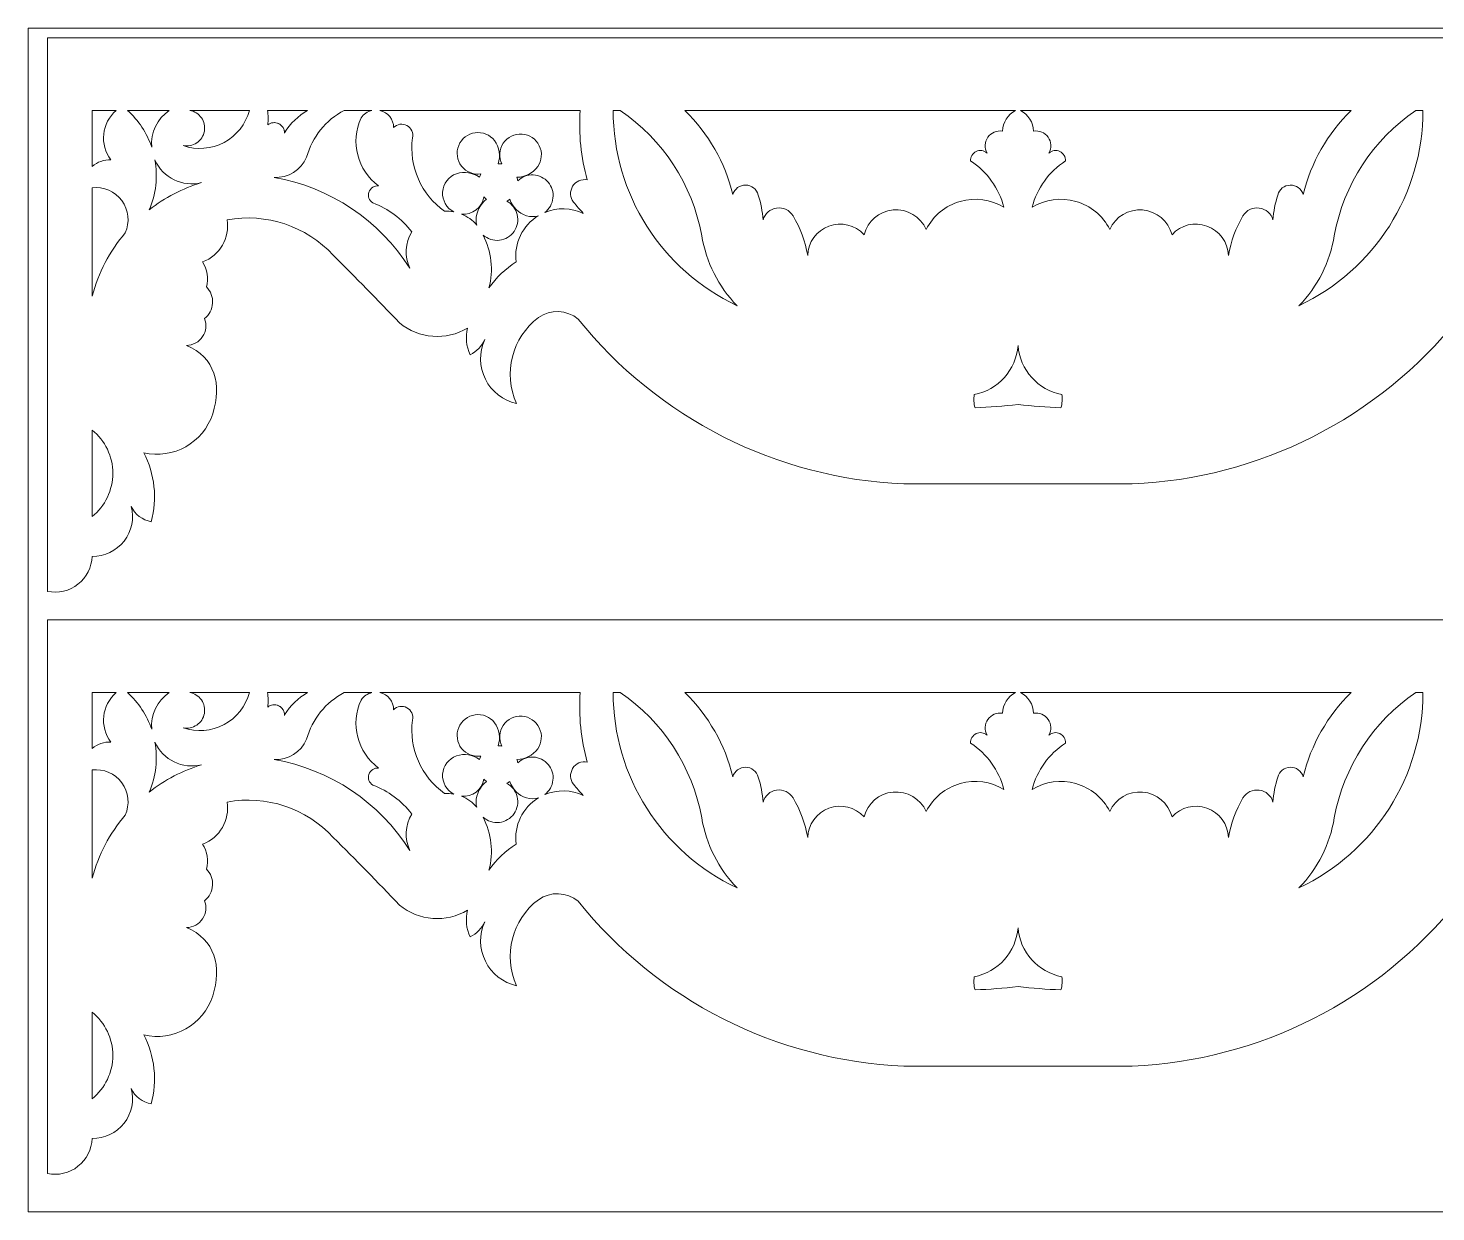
# Model space of a CAD drawing. Header units: millimetres. Extents: x 4866 to 5111, y 1247 to 1502.
# Drawn here: x 4866.3 to 5011.4, y 1246.5 to 1368.5 of the extents above; entities that cross this region are included whole.
import ezdxf

# ---------------------------------------------------------------- set-up
doc = ezdxf.new("R2010")
doc.units = ezdxf.units.MM
doc.header["$MEASUREMENT"] = 0
doc.layers.add('SITARA ALL', color=18, linetype='Continuous', true_color=0x000000)

msp = doc.modelspace()

# ---------------------------------------------------------------- linework, layer by layer
at = {"layer": 'SITARA ALL', "lineweight": 9}
for points, knots in [([(4866.32, 1368.52), (4866.32, 1368.52), (5110.32, 1368.52), (5110.32, 1368.52), (5110.32, 1368.52), (5110.32, 1246.52), (5110.32, 1246.52), (5110.32, 1246.52), (4866.32, 1246.52), (4866.32, 1246.52), (4866.32, 1246.52), (4866.32, 1368.52), (4866.32, 1368.52)], [0, 0, 0, 0, 0.25, 0.25, 0.25, 0.5, 0.5, 0.5, 0.75, 0.75, 0.75, 1, 1, 1, 1]), ([(5013.63, 1338.53), (5014.8, 1339.5), (5016.49, 1339.57), (5017.74, 1338.69), (5020.46, 1336.63), (5021.39, 1332.94), (5019.97, 1329.83), (5021.37, 1330.14), (5022.56, 1331.06), (5023.2, 1332.34), (5023.84, 1333.63), (5023.87, 1335.12), (5023.27, 1336.42), (5023.56, 1335.74), (5024.1, 1335.18), (5024.77, 1334.86), (5025.17, 1335.72), (5025.26, 1336.69), (5025.03, 1337.61), (5027.25, 1336.29), (5030.06, 1336.5), (5032.06, 1338.14), (5034.29, 1340.5), (5036.56, 1342.83), (5038.88, 1345.11), (5041.65, 1348.12), (5045.78, 1349.5), (5049.81, 1348.76), (5049.51, 1346.9), (5050.56, 1345.08), (5052.33, 1344.42), (5051.86, 1343.65), (5051.72, 1342.72), (5051.94, 1341.85), (5051.5, 1341.41), (5051.27, 1340.8), (5051.31, 1340.17), (5051.34, 1339.55), (5051.65, 1338.97), (5052.14, 1338.59), (5051.9, 1337.97), (5051.97, 1337.27), (5052.34, 1336.72), (5052.71, 1336.17), (5053.32, 1335.83), (5053.98, 1335.82), (5051.27, 1334.23), (5050.24, 1330.83), (5051.6, 1328), (5052.97, 1325.18), (5055.48, 1323.63), (5058.4, 1324.76), (5057.26, 1322.57), (5056.98, 1320.03), (5057.62, 1317.65), (5058.53, 1317.81), (5059.3, 1318.4), (5059.7, 1319.23), (5059.37, 1317.99), (5059.64, 1316.67), (5060.43, 1315.65), (5061.22, 1314.64), (5062.43, 1314.06), (5063.71, 1314.08), (5063.75, 1312.96), (5064.29, 1311.9), (5065.18, 1311.21), (5066.06, 1310.51), (5067.2, 1310.24), (5068.31, 1310.47), (5068.31, 1310.47), (5068.31, 1367.52), (5068.31, 1367.52), (5068.31, 1367.52), (4968.31, 1367.52), (4968.31, 1367.52), (4968.31, 1367.52), (4868.32, 1367.52), (4868.32, 1367.52), (4868.32, 1367.52), (4868.32, 1310.47), (4868.32, 1310.47), (4869.42, 1310.24), (4870.57, 1310.51), (4871.45, 1311.21), (4872.34, 1311.91), (4872.87, 1312.96), (4872.91, 1314.08), (4874.19, 1314.06), (4875.41, 1314.65), (4876.2, 1315.66), (4876.99, 1316.67), (4877.26, 1317.99), (4876.92, 1319.23), (4877.32, 1318.4), (4878.09, 1317.81), (4879, 1317.65), (4879.64, 1320.03), (4879.37, 1322.57), (4878.22, 1324.76), (4881.27, 1324.04), (4884.37, 1325.79), (4885.33, 1328.78), (4886.3, 1331.76), (4885.55, 1334.62), (4882.64, 1335.82), (4883.31, 1335.83), (4883.92, 1336.17), (4884.29, 1336.73), (4884.66, 1337.28), (4884.73, 1337.97), (4884.48, 1338.59), (4884.98, 1338.98), (4885.28, 1339.55), (4885.32, 1340.18), (4885.36, 1340.8), (4885.13, 1341.41), (4884.69, 1341.85), (4884.9, 1342.72), (4884.76, 1343.65), (4884.29, 1344.42), (4886.06, 1345.08), (4887.12, 1346.9), (4886.82, 1348.76), (4890.84, 1349.5), (4894.97, 1348.12), (4897.75, 1345.11), (4900.06, 1342.83), (4902.34, 1340.5), (4904.57, 1338.14), (4906.57, 1336.5), (4909.38, 1336.28), (4911.6, 1337.61), (4911.36, 1336.69), (4911.45, 1335.72), (4911.85, 1334.86), (4912.53, 1335.18), (4913.06, 1335.74), (4913.36, 1336.42), (4912.76, 1335.12), (4912.79, 1333.62), (4913.43, 1332.34), (4914.07, 1331.05), (4915.25, 1330.13), (4916.65, 1329.83), (4915.23, 1332.94), (4916.16, 1336.62), (4918.89, 1338.69), (4920.14, 1339.57), (4921.82, 1339.5), (4922.99, 1338.53), (4931.21, 1328.3), (4943.42, 1322.11), (4956.53, 1321.54), (4956.53, 1321.54), (4968.31, 1321.54), (4968.31, 1321.54), (4968.31, 1321.54), (4980.09, 1321.54), (4980.09, 1321.54), (4993.2, 1322.11), (5005.42, 1328.29), (5013.63, 1338.53)], [0, 0, 0, 0, 0.018519, 0.018519, 0.018519, 0.037037, 0.037037, 0.037037, 0.055556, 0.055556, 0.055556, 0.074074, 0.074074, 0.074074, 0.092593, 0.092593, 0.092593, 0.111111, 0.111111, 0.111111, 0.12963, 0.12963, 0.12963, 0.148148, 0.148148, 0.148148, 0.166667, 0.166667, 0.166667, 0.185185, 0.185185, 0.185185, 0.203704, 0.203704, 0.203704, 0.222222, 0.222222, 0.222222, 0.240741, 0.240741, 0.240741, 0.259259, 0.259259, 0.259259, 0.277778, 0.277778, 0.277778, 0.296296, 0.296296, 0.296296, 0.314815, 0.314815, 0.314815, 0.333333, 0.333333, 0.333333, 0.351852, 0.351852, 0.351852, 0.37037, 0.37037, 0.37037, 0.388889, 0.388889, 0.388889, 0.407407, 0.407407, 0.407407, 0.425926, 0.425926, 0.425926, 0.444444, 0.444444, 0.444444, 0.462963, 0.462963, 0.462963, 0.481481, 0.481481, 0.481481, 0.5, 0.5, 0.5, 0.518519, 0.518519, 0.518519, 0.537037, 0.537037, 0.537037, 0.555556, 0.555556, 0.555556, 0.574074, 0.574074, 0.574074, 0.592593, 0.592593, 0.592593, 0.611111, 0.611111, 0.611111, 0.62963, 0.62963, 0.62963, 0.648148, 0.648148, 0.648148, 0.666667, 0.666667, 0.666667, 0.685185, 0.685185, 0.685185, 0.703704, 0.703704, 0.703704, 0.722222, 0.722222, 0.722222, 0.740741, 0.740741, 0.740741, 0.759259, 0.759259, 0.759259, 0.777778, 0.777778, 0.777778, 0.796296, 0.796296, 0.796296, 0.814815, 0.814815, 0.814815, 0.833333, 0.833333, 0.833333, 0.851852, 0.851852, 0.851852, 0.87037, 0.87037, 0.87037, 0.888889, 0.888889, 0.888889, 0.907407, 0.907407, 0.907407, 0.925926, 0.925926, 0.925926, 0.944444, 0.944444, 0.944444, 0.962963, 0.962963, 0.962963, 0.981481, 0.981481, 0.981481, 1, 1, 1, 1]), ([(4874.84, 1354.94), (4874.14, 1354.97), (4873.45, 1354.73), (4872.91, 1354.27), (4872.91, 1354.27), (4872.91, 1360.04), (4872.91, 1360.04), (4872.91, 1360.04), (4875.39, 1360.04), (4875.39, 1360.04), (4873.89, 1358.75), (4873.65, 1356.52), (4874.84, 1354.94)], [0, 0, 0, 0, 0.25, 0.25, 0.25, 0.5, 0.5, 0.5, 0.75, 0.75, 0.75, 1, 1, 1, 1]), ([(4880.86, 1360.04), (4879.61, 1359.2), (4878.91, 1357.75), (4879.05, 1356.25), (4878.55, 1357.7), (4877.69, 1359.01), (4876.55, 1360.04), (4876.55, 1360.04), (4880.86, 1360.04), (4880.86, 1360.04)], [0, 0, 0, 0, 0.333333, 0.333333, 0.333333, 0.666667, 0.666667, 0.666667, 1, 1, 1, 1]), ([(4882.29, 1356.41), (4882.78, 1356.31), (4883.28, 1356.41), (4883.69, 1356.69), (4884.1, 1356.97), (4884.38, 1357.4), (4884.47, 1357.89), (4884.56, 1358.38), (4884.45, 1358.88), (4884.17, 1359.28), (4883.88, 1359.69), (4883.45, 1359.96), (4882.96, 1360.04), (4882.96, 1360.04), (4889.11, 1360.04), (4889.11, 1360.04), (4888.74, 1358.63), (4887.79, 1357.43), (4886.5, 1356.74), (4885.2, 1356.04), (4883.67, 1355.93), (4882.29, 1356.41)], [0, 0, 0, 0, 0.142857, 0.142857, 0.142857, 0.285714, 0.285714, 0.285714, 0.428571, 0.428571, 0.428571, 0.571429, 0.571429, 0.571429, 0.714286, 0.714286, 0.714286, 0.857143, 0.857143, 0.857143, 1, 1, 1, 1]), ([(4892.74, 1357.69), (4892.75, 1358.11), (4892.51, 1358.49), (4892.14, 1358.67), (4891.76, 1358.85), (4891.32, 1358.81), (4891, 1358.55), (4891.07, 1359.05), (4891.06, 1359.55), (4890.97, 1360.04)], [0, 0, 0, 0, 0.25, 0.25, 0.25, 0.5, 0.5, 0.5, 1, 1, 1, 1]), ([(4895.11, 1360.04), (4894.14, 1359.49), (4893.32, 1358.7), (4892.74, 1357.74), (4892.73, 1358.15), (4892.48, 1358.51), (4892.11, 1358.68), (4891.74, 1358.85), (4891.32, 1358.8), (4891, 1358.55), (4891.07, 1359.05), (4891.06, 1359.55), (4890.97, 1360.04), (4890.97, 1360.04), (4895.11, 1360.04), (4895.11, 1360.04)], [0, 0, 0, 0, 0.2, 0.2, 0.2, 0.4, 0.4, 0.4, 0.6, 0.6, 0.6, 0.8, 0.8, 0.8, 1, 1, 1, 1]), ([(4905.64, 1343.77), (4902.51, 1348.73), (4897.43, 1352.14), (4891.65, 1353.14), (4893.1, 1353.04), (4894.46, 1353.88), (4895, 1355.23), (4895.58, 1357.3), (4896.98, 1359.04), (4898.88, 1360.04), (4898.88, 1360.04), (4901.74, 1360.04), (4901.74, 1360.04), (4901.29, 1359.94), (4900.89, 1359.66), (4900.63, 1359.27), (4899.48, 1356.81), (4900.23, 1353.87), (4902.43, 1352.26), (4901.99, 1352.31), (4901.57, 1352.04), (4901.43, 1351.61), (4901.29, 1351.19), (4901.45, 1350.74), (4901.83, 1350.51), (4903.42, 1349.91), (4904.81, 1348.87), (4905.84, 1347.52), (4905.14, 1346.38), (4905.07, 1344.97), (4905.64, 1343.77)], [0, 0, 0, 0, 0.1, 0.1, 0.1, 0.2, 0.2, 0.2, 0.3, 0.3, 0.3, 0.4, 0.4, 0.4, 0.5, 0.5, 0.5, 0.6, 0.6, 0.6, 0.7, 0.7, 0.7, 0.8, 0.8, 0.8, 0.9, 0.9, 0.9, 1, 1, 1, 1]), ([(4923.52, 1349.43), (4922.27, 1350.03), (4920.83, 1350.06), (4919.55, 1349.53), (4920.02, 1349.88), (4920.33, 1350.42), (4920.39, 1351.01), (4920.46, 1351.6), (4920.28, 1352.19), (4919.89, 1352.64), (4919.51, 1353.09), (4918.95, 1353.36), (4918.36, 1353.39), (4917.77, 1353.42), (4917.19, 1353.2), (4916.77, 1352.79), (4916.75, 1352.91), (4916.72, 1353.03), (4916.68, 1353.15), (4917.53, 1353.15), (4918.33, 1353.56), (4918.82, 1354.25), (4919.26, 1354.88), (4919.32, 1355.7), (4918.98, 1356.4), (4918.65, 1357.09), (4917.97, 1357.55), (4917.21, 1357.6), (4916.44, 1357.66), (4915.7, 1357.3), (4915.27, 1356.66), (4914.84, 1356.02), (4914.78, 1355.21), (4915.12, 1354.52), (4915, 1354.54), (4914.87, 1354.55), (4914.75, 1354.55), (4915.01, 1355.36), (4914.87, 1356.24), (4914.37, 1356.93), (4913.9, 1357.54), (4913.14, 1357.85), (4912.37, 1357.74), (4911.61, 1357.64), (4910.97, 1357.14), (4910.68, 1356.43), (4910.39, 1355.71), (4910.5, 1354.9), (4910.97, 1354.29), (4911.45, 1353.69), (4912.2, 1353.38), (4912.97, 1353.49), (4912.91, 1353.38), (4912.86, 1353.27), (4912.82, 1353.15), (4912.13, 1353.64), (4911.25, 1353.78), (4910.44, 1353.52), (4909.64, 1353.23), (4909.08, 1352.48), (4909.02, 1351.63), (4908.97, 1350.77), (4909.42, 1349.97), (4910.18, 1349.58), (4909.87, 1349.64), (4909.55, 1349.66), (4909.23, 1349.64), (4906.81, 1351.35), (4905.53, 1354.26), (4905.92, 1357.2), (4906.04, 1357.7), (4905.8, 1358.23), (4905.35, 1358.48), (4904.89, 1358.72), (4904.33, 1358.65), (4903.97, 1358.27), (4903.97, 1359.12), (4903.39, 1359.85), (4902.56, 1360.04), (4902.56, 1360.04), (4923.2, 1360.04), (4923.2, 1360.04), (4923.02, 1357.63), (4923.27, 1355.2), (4923.93, 1352.88), (4923.34, 1353), (4922.74, 1352.74), (4922.42, 1352.22), (4922.11, 1351.71), (4922.14, 1351.06), (4922.51, 1350.59), (4922.83, 1350.19), (4923.17, 1349.81), (4923.52, 1349.43)], [0, 0, 0, 0, 0.032258, 0.032258, 0.032258, 0.064516, 0.064516, 0.064516, 0.096774, 0.096774, 0.096774, 0.129032, 0.129032, 0.129032, 0.16129, 0.16129, 0.16129, 0.193548, 0.193548, 0.193548, 0.225806, 0.225806, 0.225806, 0.258065, 0.258065, 0.258065, 0.290323, 0.290323, 0.290323, 0.322581, 0.322581, 0.322581, 0.354839, 0.354839, 0.354839, 0.387097, 0.387097, 0.387097, 0.419355, 0.419355, 0.419355, 0.451613, 0.451613, 0.451613, 0.483871, 0.483871, 0.483871, 0.516129, 0.516129, 0.516129, 0.548387, 0.548387, 0.548387, 0.580645, 0.580645, 0.580645, 0.612903, 0.612903, 0.612903, 0.645161, 0.645161, 0.645161, 0.677419, 0.677419, 0.677419, 0.709677, 0.709677, 0.709677, 0.741935, 0.741935, 0.741935, 0.774194, 0.774194, 0.774194, 0.806452, 0.806452, 0.806452, 0.83871, 0.83871, 0.83871, 0.870968, 0.870968, 0.870968, 0.903226, 0.903226, 0.903226, 0.935484, 0.935484, 0.935484, 0.967742, 0.967742, 0.967742, 1, 1, 1, 1]), ([(4939.36, 1339.91), (4931.57, 1343.58), (4926.59, 1351.43), (4926.59, 1360.04), (4926.59, 1360.04), (4927.32, 1360.04), (4927.32, 1360.04), (4931.74, 1357.04), (4934.76, 1352.39), (4935.72, 1347.13), (4936.17, 1344.41), (4937.44, 1341.89), (4939.36, 1339.91)], [0, 0, 0, 0, 0.25, 0.25, 0.25, 0.5, 0.5, 0.5, 0.75, 0.75, 0.75, 1, 1, 1, 1]), ([(4966.86, 1350.06), (4965.51, 1350.88), (4963.88, 1351.1), (4962.36, 1350.66), (4960.84, 1350.23), (4959.57, 1349.19), (4958.85, 1347.78), (4958.26, 1349.11), (4956.89, 1349.91), (4955.44, 1349.78), (4953.99, 1349.64), (4952.79, 1348.64), (4952.45, 1347.23), (4951.53, 1348.24), (4950.09, 1348.59), (4948.82, 1348.11), (4947.54, 1347.64), (4946.68, 1346.46), (4946.64, 1345.1), (4946.38, 1346.54), (4945.87, 1347.92), (4945.13, 1349.18), (4944.78, 1349.76), (4944.12, 1350.08), (4943.44, 1349.98), (4942.77, 1349.89), (4942.22, 1349.41), (4942.04, 1348.75), (4941.98, 1349.62), (4941.82, 1350.49), (4941.55, 1351.32), (4941.39, 1351.92), (4940.86, 1352.34), (4940.25, 1352.34), (4939.63, 1352.35), (4939.1, 1351.96), (4938.93, 1351.37), (4938.12, 1354.66), (4936.41, 1357.66), (4933.99, 1360.04), (4933.99, 1360.04), (4968.05, 1360.04), (4968.05, 1360.04), (4967.26, 1359.62), (4966.75, 1358.8), (4966.71, 1357.9), (4966.13, 1358), (4965.54, 1357.75), (4965.21, 1357.27), (4964.87, 1356.79), (4964.83, 1356.16), (4965.13, 1355.65), (4964.82, 1355.93), (4964.37, 1355.99), (4964, 1355.81), (4963.62, 1355.62), (4963.4, 1355.24), (4963.43, 1354.83), (4965.12, 1353.72), (4966.35, 1352.02), (4966.86, 1350.06)], [0, 0, 0, 0, 0.05, 0.05, 0.05, 0.1, 0.1, 0.1, 0.15, 0.15, 0.15, 0.2, 0.2, 0.2, 0.25, 0.25, 0.25, 0.3, 0.3, 0.3, 0.35, 0.35, 0.35, 0.4, 0.4, 0.4, 0.45, 0.45, 0.45, 0.5, 0.5, 0.5, 0.55, 0.55, 0.55, 0.6, 0.6, 0.6, 0.65, 0.65, 0.65, 0.7, 0.7, 0.7, 0.75, 0.75, 0.75, 0.8, 0.8, 0.8, 0.85, 0.85, 0.85, 0.9, 0.9, 0.9, 0.95, 0.95, 0.95, 1, 1, 1, 1]), ([(4984.18, 1347.23), (4983.81, 1348.64), (4982.6, 1349.66), (4981.15, 1349.78), (4979.7, 1349.9), (4978.35, 1349.11), (4977.77, 1347.78), (4977.05, 1349.19), (4975.78, 1350.23), (4974.26, 1350.66), (4972.74, 1351.1), (4971.11, 1350.88), (4969.76, 1350.06), (4970.28, 1352.02), (4971.5, 1353.72), (4973.2, 1354.83), (4973.23, 1355.24), (4973, 1355.63), (4972.62, 1355.81), (4972.25, 1355.99), (4971.81, 1355.93), (4971.5, 1355.65), (4971.79, 1356.16), (4971.75, 1356.8), (4971.41, 1357.28), (4971.07, 1357.76), (4970.49, 1358), (4969.91, 1357.9), (4969.88, 1358.8), (4969.37, 1359.62), (4968.57, 1360.04), (4968.57, 1360.04), (5002.63, 1360.04), (5002.63, 1360.04), (5000.21, 1357.66), (4998.5, 1354.66), (4997.69, 1351.37), (4997.52, 1351.96), (4996.97, 1352.36), (4996.36, 1352.34), (4995.74, 1352.32), (4995.22, 1351.92), (4995.08, 1351.32), (4994.81, 1350.49), (4994.64, 1349.62), (4994.58, 1348.75), (4994.4, 1349.41), (4993.85, 1349.89), (4993.17, 1349.98), (4992.5, 1350.07), (4991.84, 1349.76), (4991.49, 1349.18), (4990.75, 1347.92), (4990.24, 1346.54), (4989.99, 1345.1), (4989.94, 1346.46), (4989.06, 1347.66), (4987.78, 1348.12), (4986.5, 1348.59), (4985.09, 1348.24), (4984.18, 1347.23)], [0, 0, 0, 0, 0.05, 0.05, 0.05, 0.1, 0.1, 0.1, 0.15, 0.15, 0.15, 0.2, 0.2, 0.2, 0.25, 0.25, 0.25, 0.3, 0.3, 0.3, 0.35, 0.35, 0.35, 0.4, 0.4, 0.4, 0.45, 0.45, 0.45, 0.5, 0.5, 0.5, 0.55, 0.55, 0.55, 0.6, 0.6, 0.6, 0.65, 0.65, 0.65, 0.7, 0.7, 0.7, 0.75, 0.75, 0.75, 0.8, 0.8, 0.8, 0.85, 0.85, 0.85, 0.9, 0.9, 0.9, 0.95, 0.95, 0.95, 1, 1, 1, 1]), ([(4997.26, 1339.91), (4999.19, 1341.89), (5000.46, 1344.41), (5000.9, 1347.13), (5001.86, 1352.39), (5004.89, 1357.04), (5009.3, 1360.04), (5009.3, 1360.04), (5010.04, 1360.04), (5010.04, 1360.04), (5010.04, 1351.43), (5005.06, 1343.59), (4997.26, 1339.91)], [0, 0, 0, 0, 0.25, 0.25, 0.25, 0.5, 0.5, 0.5, 0.75, 0.75, 0.75, 1, 1, 1, 1]), ([(4884.18, 1352.6), (4882.23, 1352), (4880.4, 1351.05), (4878.79, 1349.79), (4879.49, 1351.41), (4879.69, 1353.2), (4879.38, 1354.94), (4880.2, 1353.09), (4882.22, 1352.1), (4884.18, 1352.6)], [0, 0, 0, 0, 0.333333, 0.333333, 0.333333, 0.666667, 0.666667, 0.666667, 1, 1, 1, 1]), ([(4876.32, 1347.41), (4874.71, 1345.52), (4873.55, 1343.3), (4872.91, 1340.91), (4872.91, 1340.91), (4872.91, 1352.07), (4872.91, 1352.07), (4874.09, 1352.21), (4875.26, 1351.7), (4875.97, 1350.74), (4876.67, 1349.78), (4876.8, 1348.5), (4876.32, 1347.41)], [0, 0, 0, 0, 0.25, 0.25, 0.25, 0.5, 0.5, 0.5, 0.75, 0.75, 0.75, 1, 1, 1, 1]), ([(4913.56, 1350.88), (4912.88, 1350.37), (4912.47, 1349.58), (4912.47, 1348.73), (4912.48, 1348.56), (4912.5, 1348.39), (4912.55, 1348.22), (4912.12, 1348.72), (4911.58, 1349.11), (4910.97, 1349.35), (4912.08, 1349.25), (4913.09, 1350.02), (4913.28, 1351.12), (4913.36, 1351.03), (4913.46, 1350.95), (4913.56, 1350.88)], [0, 0, 0, 0, 0.2, 0.2, 0.2, 0.4, 0.4, 0.4, 0.6, 0.6, 0.6, 0.8, 0.8, 0.8, 1, 1, 1, 1]), ([(4918.89, 1349.19), (4917.25, 1348.19), (4916.35, 1346.33), (4916.59, 1344.43), (4915.5, 1343.72), (4914.55, 1342.81), (4913.8, 1341.74), (4914.27, 1343.57), (4914.06, 1345.51), (4913.19, 1347.19), (4913.65, 1346.78), (4914.26, 1346.59), (4914.87, 1346.66), (4915.48, 1346.73), (4916.03, 1347.06), (4916.38, 1347.56), (4916.73, 1348.07), (4916.85, 1348.7), (4916.71, 1349.3), (4916.56, 1349.9), (4916.17, 1350.4), (4915.63, 1350.69), (4915.74, 1350.74), (4915.85, 1350.81), (4915.95, 1350.88), (4916.21, 1350.07), (4916.85, 1349.44), (4917.65, 1349.18), (4918.06, 1349.06), (4918.49, 1349.07), (4918.89, 1349.19)], [0, 0, 0, 0, 0.1, 0.1, 0.1, 0.2, 0.2, 0.2, 0.3, 0.3, 0.3, 0.4, 0.4, 0.4, 0.5, 0.5, 0.5, 0.6, 0.6, 0.6, 0.7, 0.7, 0.7, 0.8, 0.8, 0.8, 0.9, 0.9, 0.9, 1, 1, 1, 1]), ([(4968.31, 1329.74), (4966.84, 1329.56), (4965.36, 1329.45), (4963.88, 1329.4), (4963.76, 1329.84), (4963.73, 1330.3), (4963.8, 1330.75), (4966.27, 1331.23), (4968.11, 1333.29), (4968.31, 1335.8), (4968.51, 1333.29), (4970.36, 1331.22), (4972.83, 1330.75), (4972.89, 1330.3), (4972.86, 1329.84), (4972.74, 1329.4), (4971.26, 1329.45), (4969.78, 1329.56), (4968.31, 1329.74)], [0, 0, 0, 0, 0.166667, 0.166667, 0.166667, 0.333333, 0.333333, 0.333333, 0.5, 0.5, 0.5, 0.666667, 0.666667, 0.666667, 0.833333, 0.833333, 0.833333, 1, 1, 1, 1]), ([(4872.91, 1318.17), (4872.91, 1318.17), (4872.91, 1327.1), (4872.91, 1327.1), (4874.25, 1326.01), (4875.04, 1324.37), (4875.04, 1322.64), (4875.04, 1320.91), (4874.25, 1319.26), (4872.91, 1318.17)], [0, 0, 0, 0, 0.333333, 0.333333, 0.333333, 0.666667, 0.666667, 0.666667, 1, 1, 1, 1]), ([(5013.63, 1278.53), (5014.8, 1279.5), (5016.49, 1279.57), (5017.74, 1278.69), (5020.46, 1276.63), (5021.39, 1272.94), (5019.97, 1269.83), (5021.37, 1270.14), (5022.56, 1271.06), (5023.2, 1272.34), (5023.84, 1273.63), (5023.87, 1275.12), (5023.27, 1276.42), (5023.56, 1275.74), (5024.1, 1275.18), (5024.77, 1274.86), (5025.17, 1275.72), (5025.26, 1276.69), (5025.03, 1277.61), (5027.25, 1276.29), (5030.06, 1276.5), (5032.06, 1278.14), (5034.29, 1280.5), (5036.56, 1282.83), (5038.88, 1285.11), (5041.65, 1288.12), (5045.78, 1289.5), (5049.81, 1288.76), (5049.51, 1286.9), (5050.56, 1285.08), (5052.33, 1284.42), (5051.86, 1283.65), (5051.72, 1282.72), (5051.94, 1281.85), (5051.5, 1281.41), (5051.27, 1280.8), (5051.31, 1280.17), (5051.34, 1279.55), (5051.65, 1278.97), (5052.14, 1278.59), (5051.9, 1277.97), (5051.97, 1277.27), (5052.34, 1276.72), (5052.71, 1276.17), (5053.32, 1275.83), (5053.98, 1275.82), (5051.27, 1274.23), (5050.24, 1270.83), (5051.6, 1268), (5052.97, 1265.18), (5055.48, 1263.63), (5058.4, 1264.76), (5057.26, 1262.57), (5056.98, 1260.03), (5057.62, 1257.65), (5058.53, 1257.81), (5059.3, 1258.4), (5059.7, 1259.23), (5059.37, 1257.99), (5059.64, 1256.67), (5060.43, 1255.65), (5061.22, 1254.64), (5062.43, 1254.06), (5063.71, 1254.08), (5063.75, 1252.96), (5064.29, 1251.9), (5065.18, 1251.21), (5066.06, 1250.51), (5067.2, 1250.24), (5068.31, 1250.47), (5068.31, 1250.47), (5068.31, 1307.52), (5068.31, 1307.52), (5068.31, 1307.52), (4968.31, 1307.52), (4968.31, 1307.52), (4968.31, 1307.52), (4868.32, 1307.52), (4868.32, 1307.52), (4868.32, 1307.52), (4868.32, 1250.47), (4868.32, 1250.47), (4869.42, 1250.24), (4870.57, 1250.51), (4871.45, 1251.21), (4872.34, 1251.91), (4872.87, 1252.96), (4872.91, 1254.08), (4874.19, 1254.06), (4875.41, 1254.65), (4876.2, 1255.66), (4876.99, 1256.67), (4877.26, 1257.99), (4876.92, 1259.23), (4877.32, 1258.4), (4878.09, 1257.81), (4879, 1257.65), (4879.64, 1260.03), (4879.37, 1262.57), (4878.22, 1264.76), (4881.27, 1264.04), (4884.37, 1265.79), (4885.33, 1268.78), (4886.3, 1271.76), (4885.55, 1274.62), (4882.64, 1275.82), (4883.31, 1275.83), (4883.92, 1276.17), (4884.29, 1276.73), (4884.66, 1277.28), (4884.73, 1277.97), (4884.48, 1278.59), (4884.98, 1278.98), (4885.28, 1279.55), (4885.32, 1280.18), (4885.36, 1280.8), (4885.13, 1281.41), (4884.69, 1281.85), (4884.9, 1282.72), (4884.76, 1283.65), (4884.29, 1284.42), (4886.06, 1285.08), (4887.12, 1286.9), (4886.82, 1288.76), (4890.84, 1289.5), (4894.97, 1288.12), (4897.75, 1285.11), (4900.06, 1282.83), (4902.34, 1280.5), (4904.57, 1278.14), (4906.57, 1276.5), (4909.38, 1276.28), (4911.6, 1277.61), (4911.36, 1276.69), (4911.45, 1275.72), (4911.85, 1274.86), (4912.53, 1275.18), (4913.06, 1275.74), (4913.36, 1276.42), (4912.76, 1275.12), (4912.79, 1273.62), (4913.43, 1272.34), (4914.07, 1271.05), (4915.25, 1270.13), (4916.65, 1269.83), (4915.23, 1272.94), (4916.16, 1276.62), (4918.89, 1278.69), (4920.14, 1279.57), (4921.82, 1279.5), (4922.99, 1278.53), (4931.21, 1268.3), (4943.42, 1262.11), (4956.53, 1261.54), (4956.53, 1261.54), (4968.31, 1261.54), (4968.31, 1261.54), (4968.31, 1261.54), (4980.09, 1261.54), (4980.09, 1261.54), (4993.2, 1262.11), (5005.42, 1268.29), (5013.63, 1278.53)], [0, 0, 0, 0, 0.018519, 0.018519, 0.018519, 0.037037, 0.037037, 0.037037, 0.055556, 0.055556, 0.055556, 0.074074, 0.074074, 0.074074, 0.092593, 0.092593, 0.092593, 0.111111, 0.111111, 0.111111, 0.12963, 0.12963, 0.12963, 0.148148, 0.148148, 0.148148, 0.166667, 0.166667, 0.166667, 0.185185, 0.185185, 0.185185, 0.203704, 0.203704, 0.203704, 0.222222, 0.222222, 0.222222, 0.240741, 0.240741, 0.240741, 0.259259, 0.259259, 0.259259, 0.277778, 0.277778, 0.277778, 0.296296, 0.296296, 0.296296, 0.314815, 0.314815, 0.314815, 0.333333, 0.333333, 0.333333, 0.351852, 0.351852, 0.351852, 0.37037, 0.37037, 0.37037, 0.388889, 0.388889, 0.388889, 0.407407, 0.407407, 0.407407, 0.425926, 0.425926, 0.425926, 0.444444, 0.444444, 0.444444, 0.462963, 0.462963, 0.462963, 0.481481, 0.481481, 0.481481, 0.5, 0.5, 0.5, 0.518519, 0.518519, 0.518519, 0.537037, 0.537037, 0.537037, 0.555556, 0.555556, 0.555556, 0.574074, 0.574074, 0.574074, 0.592593, 0.592593, 0.592593, 0.611111, 0.611111, 0.611111, 0.62963, 0.62963, 0.62963, 0.648148, 0.648148, 0.648148, 0.666667, 0.666667, 0.666667, 0.685185, 0.685185, 0.685185, 0.703704, 0.703704, 0.703704, 0.722222, 0.722222, 0.722222, 0.740741, 0.740741, 0.740741, 0.759259, 0.759259, 0.759259, 0.777778, 0.777778, 0.777778, 0.796296, 0.796296, 0.796296, 0.814815, 0.814815, 0.814815, 0.833333, 0.833333, 0.833333, 0.851852, 0.851852, 0.851852, 0.87037, 0.87037, 0.87037, 0.888889, 0.888889, 0.888889, 0.907407, 0.907407, 0.907407, 0.925926, 0.925926, 0.925926, 0.944444, 0.944444, 0.944444, 0.962963, 0.962963, 0.962963, 0.981481, 0.981481, 0.981481, 1, 1, 1, 1]), ([(4874.84, 1294.94), (4874.14, 1294.97), (4873.45, 1294.73), (4872.91, 1294.27), (4872.91, 1294.27), (4872.91, 1300.04), (4872.91, 1300.04), (4872.91, 1300.04), (4875.39, 1300.04), (4875.39, 1300.04), (4873.89, 1298.75), (4873.65, 1296.52), (4874.84, 1294.94)], [0, 0, 0, 0, 0.25, 0.25, 0.25, 0.5, 0.5, 0.5, 0.75, 0.75, 0.75, 1, 1, 1, 1]), ([(4880.86, 1300.04), (4879.61, 1299.2), (4878.91, 1297.75), (4879.05, 1296.25), (4878.55, 1297.7), (4877.69, 1299.01), (4876.55, 1300.04), (4876.55, 1300.04), (4880.86, 1300.04), (4880.86, 1300.04)], [0, 0, 0, 0, 0.333333, 0.333333, 0.333333, 0.666667, 0.666667, 0.666667, 1, 1, 1, 1]), ([(4882.29, 1296.41), (4882.78, 1296.31), (4883.28, 1296.41), (4883.69, 1296.69), (4884.1, 1296.97), (4884.38, 1297.4), (4884.47, 1297.89), (4884.56, 1298.38), (4884.45, 1298.88), (4884.17, 1299.28), (4883.88, 1299.69), (4883.45, 1299.96), (4882.96, 1300.04), (4882.96, 1300.04), (4889.11, 1300.04), (4889.11, 1300.04), (4888.74, 1298.63), (4887.79, 1297.43), (4886.5, 1296.74), (4885.2, 1296.04), (4883.67, 1295.93), (4882.29, 1296.41)], [0, 0, 0, 0, 0.142857, 0.142857, 0.142857, 0.285714, 0.285714, 0.285714, 0.428571, 0.428571, 0.428571, 0.571429, 0.571429, 0.571429, 0.714286, 0.714286, 0.714286, 0.857143, 0.857143, 0.857143, 1, 1, 1, 1]), ([(4892.74, 1297.69), (4892.75, 1298.11), (4892.51, 1298.49), (4892.14, 1298.67), (4891.76, 1298.85), (4891.32, 1298.81), (4891, 1298.55), (4891.07, 1299.05), (4891.06, 1299.55), (4890.97, 1300.04)], [0, 0, 0, 0, 0.25, 0.25, 0.25, 0.5, 0.5, 0.5, 1, 1, 1, 1]), ([(4895.11, 1300.04), (4894.14, 1299.49), (4893.32, 1298.7), (4892.74, 1297.74), (4892.73, 1298.15), (4892.48, 1298.51), (4892.11, 1298.68), (4891.74, 1298.85), (4891.32, 1298.8), (4891, 1298.55), (4891.07, 1299.05), (4891.06, 1299.55), (4890.97, 1300.04), (4890.97, 1300.04), (4895.11, 1300.04), (4895.11, 1300.04)], [0, 0, 0, 0, 0.2, 0.2, 0.2, 0.4, 0.4, 0.4, 0.6, 0.6, 0.6, 0.8, 0.8, 0.8, 1, 1, 1, 1]), ([(4905.64, 1283.77), (4902.51, 1288.73), (4897.43, 1292.14), (4891.65, 1293.14), (4893.1, 1293.04), (4894.46, 1293.88), (4895, 1295.23), (4895.58, 1297.3), (4896.98, 1299.04), (4898.88, 1300.04), (4898.88, 1300.04), (4901.74, 1300.04), (4901.74, 1300.04), (4901.29, 1299.94), (4900.89, 1299.66), (4900.63, 1299.27), (4899.48, 1296.81), (4900.23, 1293.87), (4902.43, 1292.26), (4901.99, 1292.31), (4901.57, 1292.04), (4901.43, 1291.61), (4901.29, 1291.19), (4901.45, 1290.74), (4901.83, 1290.51), (4903.42, 1289.91), (4904.81, 1288.87), (4905.84, 1287.52), (4905.14, 1286.38), (4905.07, 1284.97), (4905.64, 1283.77)], [0, 0, 0, 0, 0.1, 0.1, 0.1, 0.2, 0.2, 0.2, 0.3, 0.3, 0.3, 0.4, 0.4, 0.4, 0.5, 0.5, 0.5, 0.6, 0.6, 0.6, 0.7, 0.7, 0.7, 0.8, 0.8, 0.8, 0.9, 0.9, 0.9, 1, 1, 1, 1]), ([(4923.52, 1289.43), (4922.27, 1290.03), (4920.83, 1290.06), (4919.55, 1289.53), (4920.02, 1289.88), (4920.33, 1290.42), (4920.39, 1291.01), (4920.46, 1291.6), (4920.28, 1292.19), (4919.89, 1292.64), (4919.51, 1293.09), (4918.95, 1293.36), (4918.36, 1293.39), (4917.77, 1293.42), (4917.19, 1293.2), (4916.77, 1292.79), (4916.75, 1292.91), (4916.72, 1293.03), (4916.68, 1293.15), (4917.53, 1293.15), (4918.33, 1293.56), (4918.82, 1294.25), (4919.26, 1294.88), (4919.32, 1295.7), (4918.98, 1296.4), (4918.65, 1297.09), (4917.97, 1297.55), (4917.21, 1297.6), (4916.44, 1297.66), (4915.7, 1297.3), (4915.27, 1296.66), (4914.84, 1296.02), (4914.78, 1295.21), (4915.12, 1294.52), (4915, 1294.54), (4914.87, 1294.55), (4914.75, 1294.55), (4915.01, 1295.36), (4914.87, 1296.24), (4914.37, 1296.93), (4913.9, 1297.54), (4913.14, 1297.85), (4912.37, 1297.74), (4911.61, 1297.64), (4910.97, 1297.14), (4910.68, 1296.43), (4910.39, 1295.71), (4910.5, 1294.9), (4910.97, 1294.29), (4911.45, 1293.69), (4912.2, 1293.38), (4912.97, 1293.49), (4912.91, 1293.38), (4912.86, 1293.27), (4912.82, 1293.15), (4912.13, 1293.64), (4911.25, 1293.78), (4910.44, 1293.52), (4909.64, 1293.23), (4909.08, 1292.48), (4909.02, 1291.63), (4908.97, 1290.77), (4909.42, 1289.97), (4910.18, 1289.58), (4909.87, 1289.64), (4909.55, 1289.66), (4909.23, 1289.64), (4906.81, 1291.35), (4905.53, 1294.26), (4905.92, 1297.2), (4906.04, 1297.7), (4905.8, 1298.23), (4905.35, 1298.48), (4904.89, 1298.72), (4904.33, 1298.65), (4903.97, 1298.27), (4903.97, 1299.12), (4903.39, 1299.85), (4902.56, 1300.04), (4902.56, 1300.04), (4923.2, 1300.04), (4923.2, 1300.04), (4923.02, 1297.63), (4923.27, 1295.2), (4923.93, 1292.88), (4923.34, 1293), (4922.74, 1292.74), (4922.42, 1292.22), (4922.11, 1291.71), (4922.14, 1291.06), (4922.51, 1290.59), (4922.83, 1290.19), (4923.17, 1289.81), (4923.52, 1289.43)], [0, 0, 0, 0, 0.032258, 0.032258, 0.032258, 0.064516, 0.064516, 0.064516, 0.096774, 0.096774, 0.096774, 0.129032, 0.129032, 0.129032, 0.16129, 0.16129, 0.16129, 0.193548, 0.193548, 0.193548, 0.225806, 0.225806, 0.225806, 0.258065, 0.258065, 0.258065, 0.290323, 0.290323, 0.290323, 0.322581, 0.322581, 0.322581, 0.354839, 0.354839, 0.354839, 0.387097, 0.387097, 0.387097, 0.419355, 0.419355, 0.419355, 0.451613, 0.451613, 0.451613, 0.483871, 0.483871, 0.483871, 0.516129, 0.516129, 0.516129, 0.548387, 0.548387, 0.548387, 0.580645, 0.580645, 0.580645, 0.612903, 0.612903, 0.612903, 0.645161, 0.645161, 0.645161, 0.677419, 0.677419, 0.677419, 0.709677, 0.709677, 0.709677, 0.741935, 0.741935, 0.741935, 0.774194, 0.774194, 0.774194, 0.806452, 0.806452, 0.806452, 0.83871, 0.83871, 0.83871, 0.870968, 0.870968, 0.870968, 0.903226, 0.903226, 0.903226, 0.935484, 0.935484, 0.935484, 0.967742, 0.967742, 0.967742, 1, 1, 1, 1]), ([(4939.36, 1279.91), (4931.57, 1283.58), (4926.59, 1291.43), (4926.59, 1300.04), (4926.59, 1300.04), (4927.32, 1300.04), (4927.32, 1300.04), (4931.74, 1297.04), (4934.76, 1292.39), (4935.72, 1287.13), (4936.17, 1284.41), (4937.44, 1281.89), (4939.36, 1279.91)], [0, 0, 0, 0, 0.25, 0.25, 0.25, 0.5, 0.5, 0.5, 0.75, 0.75, 0.75, 1, 1, 1, 1]), ([(4966.86, 1290.06), (4965.51, 1290.88), (4963.88, 1291.1), (4962.36, 1290.66), (4960.84, 1290.23), (4959.57, 1289.19), (4958.85, 1287.78), (4958.26, 1289.11), (4956.89, 1289.91), (4955.44, 1289.78), (4953.99, 1289.64), (4952.79, 1288.64), (4952.45, 1287.23), (4951.53, 1288.24), (4950.09, 1288.59), (4948.82, 1288.11), (4947.54, 1287.64), (4946.68, 1286.46), (4946.64, 1285.1), (4946.38, 1286.54), (4945.87, 1287.92), (4945.13, 1289.18), (4944.78, 1289.76), (4944.12, 1290.08), (4943.44, 1289.98), (4942.77, 1289.89), (4942.22, 1289.41), (4942.04, 1288.75), (4941.98, 1289.62), (4941.82, 1290.49), (4941.55, 1291.32), (4941.39, 1291.92), (4940.86, 1292.34), (4940.25, 1292.34), (4939.63, 1292.35), (4939.1, 1291.96), (4938.93, 1291.37), (4938.12, 1294.66), (4936.41, 1297.66), (4933.99, 1300.04), (4933.99, 1300.04), (4968.05, 1300.04), (4968.05, 1300.04), (4967.26, 1299.62), (4966.75, 1298.8), (4966.71, 1297.9), (4966.13, 1298), (4965.54, 1297.75), (4965.21, 1297.27), (4964.87, 1296.79), (4964.83, 1296.16), (4965.13, 1295.65), (4964.82, 1295.93), (4964.37, 1295.99), (4964, 1295.81), (4963.62, 1295.62), (4963.4, 1295.24), (4963.43, 1294.83), (4965.12, 1293.72), (4966.35, 1292.02), (4966.86, 1290.06)], [0, 0, 0, 0, 0.05, 0.05, 0.05, 0.1, 0.1, 0.1, 0.15, 0.15, 0.15, 0.2, 0.2, 0.2, 0.25, 0.25, 0.25, 0.3, 0.3, 0.3, 0.35, 0.35, 0.35, 0.4, 0.4, 0.4, 0.45, 0.45, 0.45, 0.5, 0.5, 0.5, 0.55, 0.55, 0.55, 0.6, 0.6, 0.6, 0.65, 0.65, 0.65, 0.7, 0.7, 0.7, 0.75, 0.75, 0.75, 0.8, 0.8, 0.8, 0.85, 0.85, 0.85, 0.9, 0.9, 0.9, 0.95, 0.95, 0.95, 1, 1, 1, 1]), ([(4984.18, 1287.23), (4983.81, 1288.64), (4982.6, 1289.66), (4981.15, 1289.78), (4979.7, 1289.9), (4978.35, 1289.11), (4977.77, 1287.78), (4977.05, 1289.19), (4975.78, 1290.23), (4974.26, 1290.66), (4972.74, 1291.1), (4971.11, 1290.88), (4969.76, 1290.06), (4970.28, 1292.02), (4971.5, 1293.72), (4973.2, 1294.83), (4973.23, 1295.24), (4973, 1295.63), (4972.62, 1295.81), (4972.25, 1295.99), (4971.81, 1295.93), (4971.5, 1295.65), (4971.79, 1296.16), (4971.75, 1296.8), (4971.41, 1297.28), (4971.07, 1297.76), (4970.49, 1298), (4969.91, 1297.9), (4969.88, 1298.8), (4969.37, 1299.62), (4968.57, 1300.04), (4968.57, 1300.04), (5002.63, 1300.04), (5002.63, 1300.04), (5000.21, 1297.66), (4998.5, 1294.66), (4997.69, 1291.37), (4997.52, 1291.96), (4996.97, 1292.36), (4996.36, 1292.34), (4995.74, 1292.32), (4995.22, 1291.92), (4995.08, 1291.32), (4994.81, 1290.49), (4994.64, 1289.62), (4994.58, 1288.75), (4994.4, 1289.41), (4993.85, 1289.89), (4993.17, 1289.98), (4992.5, 1290.07), (4991.84, 1289.76), (4991.49, 1289.18), (4990.75, 1287.92), (4990.24, 1286.54), (4989.99, 1285.1), (4989.94, 1286.46), (4989.06, 1287.66), (4987.78, 1288.12), (4986.5, 1288.59), (4985.09, 1288.24), (4984.18, 1287.23)], [0, 0, 0, 0, 0.05, 0.05, 0.05, 0.1, 0.1, 0.1, 0.15, 0.15, 0.15, 0.2, 0.2, 0.2, 0.25, 0.25, 0.25, 0.3, 0.3, 0.3, 0.35, 0.35, 0.35, 0.4, 0.4, 0.4, 0.45, 0.45, 0.45, 0.5, 0.5, 0.5, 0.55, 0.55, 0.55, 0.6, 0.6, 0.6, 0.65, 0.65, 0.65, 0.7, 0.7, 0.7, 0.75, 0.75, 0.75, 0.8, 0.8, 0.8, 0.85, 0.85, 0.85, 0.9, 0.9, 0.9, 0.95, 0.95, 0.95, 1, 1, 1, 1]), ([(4997.26, 1279.91), (4999.19, 1281.89), (5000.46, 1284.41), (5000.9, 1287.13), (5001.86, 1292.39), (5004.89, 1297.04), (5009.3, 1300.04), (5009.3, 1300.04), (5010.04, 1300.04), (5010.04, 1300.04), (5010.04, 1291.43), (5005.06, 1283.59), (4997.26, 1279.91)], [0, 0, 0, 0, 0.25, 0.25, 0.25, 0.5, 0.5, 0.5, 0.75, 0.75, 0.75, 1, 1, 1, 1]), ([(4884.18, 1292.6), (4882.23, 1292), (4880.4, 1291.05), (4878.79, 1289.79), (4879.49, 1291.41), (4879.69, 1293.2), (4879.38, 1294.94), (4880.2, 1293.09), (4882.22, 1292.1), (4884.18, 1292.6)], [0, 0, 0, 0, 0.333333, 0.333333, 0.333333, 0.666667, 0.666667, 0.666667, 1, 1, 1, 1]), ([(4876.32, 1287.41), (4874.71, 1285.52), (4873.55, 1283.3), (4872.91, 1280.91), (4872.91, 1280.91), (4872.91, 1292.07), (4872.91, 1292.07), (4874.09, 1292.21), (4875.26, 1291.7), (4875.97, 1290.74), (4876.67, 1289.78), (4876.8, 1288.5), (4876.32, 1287.41)], [0, 0, 0, 0, 0.25, 0.25, 0.25, 0.5, 0.5, 0.5, 0.75, 0.75, 0.75, 1, 1, 1, 1]), ([(4913.56, 1290.88), (4912.88, 1290.37), (4912.47, 1289.58), (4912.47, 1288.73), (4912.48, 1288.56), (4912.5, 1288.39), (4912.55, 1288.22), (4912.12, 1288.72), (4911.58, 1289.11), (4910.97, 1289.35), (4912.08, 1289.25), (4913.09, 1290.02), (4913.28, 1291.12), (4913.36, 1291.03), (4913.46, 1290.95), (4913.56, 1290.88)], [0, 0, 0, 0, 0.2, 0.2, 0.2, 0.4, 0.4, 0.4, 0.6, 0.6, 0.6, 0.8, 0.8, 0.8, 1, 1, 1, 1]), ([(4918.89, 1289.19), (4917.25, 1288.19), (4916.35, 1286.33), (4916.59, 1284.43), (4915.5, 1283.72), (4914.55, 1282.81), (4913.8, 1281.74), (4914.27, 1283.57), (4914.06, 1285.51), (4913.19, 1287.19), (4913.65, 1286.78), (4914.26, 1286.59), (4914.87, 1286.66), (4915.48, 1286.73), (4916.03, 1287.06), (4916.38, 1287.56), (4916.73, 1288.07), (4916.85, 1288.7), (4916.71, 1289.3), (4916.56, 1289.9), (4916.17, 1290.4), (4915.63, 1290.69), (4915.74, 1290.74), (4915.85, 1290.81), (4915.95, 1290.88), (4916.21, 1290.07), (4916.85, 1289.44), (4917.65, 1289.18), (4918.06, 1289.06), (4918.49, 1289.07), (4918.89, 1289.19)], [0, 0, 0, 0, 0.1, 0.1, 0.1, 0.2, 0.2, 0.2, 0.3, 0.3, 0.3, 0.4, 0.4, 0.4, 0.5, 0.5, 0.5, 0.6, 0.6, 0.6, 0.7, 0.7, 0.7, 0.8, 0.8, 0.8, 0.9, 0.9, 0.9, 1, 1, 1, 1]), ([(4968.31, 1269.74), (4966.84, 1269.56), (4965.36, 1269.45), (4963.88, 1269.4), (4963.76, 1269.84), (4963.73, 1270.3), (4963.8, 1270.75), (4966.27, 1271.23), (4968.11, 1273.29), (4968.31, 1275.8), (4968.51, 1273.29), (4970.36, 1271.22), (4972.83, 1270.75), (4972.89, 1270.3), (4972.86, 1269.84), (4972.74, 1269.4), (4971.26, 1269.45), (4969.78, 1269.56), (4968.31, 1269.74)], [0, 0, 0, 0, 0.166667, 0.166667, 0.166667, 0.333333, 0.333333, 0.333333, 0.5, 0.5, 0.5, 0.666667, 0.666667, 0.666667, 0.833333, 0.833333, 0.833333, 1, 1, 1, 1]), ([(4872.91, 1258.17), (4872.91, 1258.17), (4872.91, 1267.1), (4872.91, 1267.1), (4874.25, 1266.01), (4875.04, 1264.37), (4875.04, 1262.64), (4875.04, 1260.91), (4874.25, 1259.26), (4872.91, 1258.17)], [0, 0, 0, 0, 0.333333, 0.333333, 0.333333, 0.666667, 0.666667, 0.666667, 1, 1, 1, 1])]:
    msp.add_open_spline(points, degree=3, knots=knots, dxfattribs=at)

doc.saveas('drawing.dxf')
